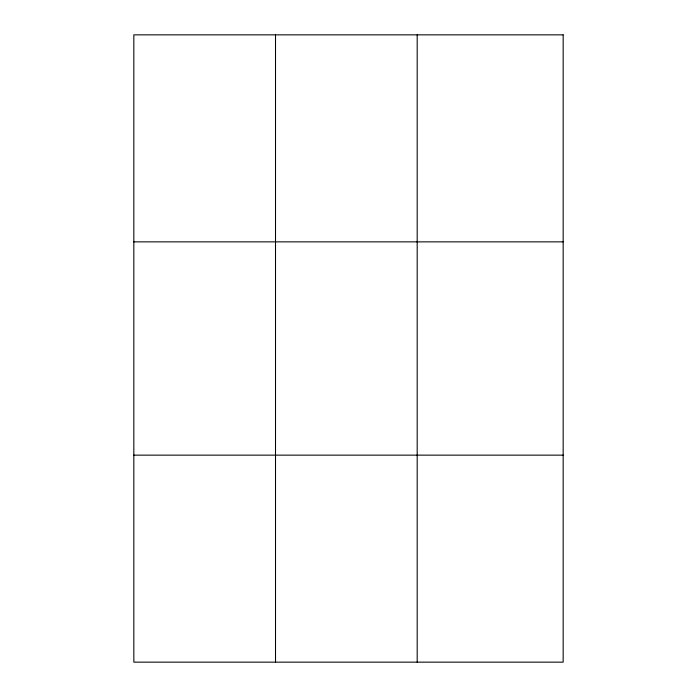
<?xml version="1.0" encoding="UTF-8"?>
<svg xmlns="http://www.w3.org/2000/svg" width="697" height="697" viewBox="0 0 697 697"><rect width="100%" height="100%" fill="white"/><g stroke="black" fill="none" stroke-linecap="round" stroke-linejoin="round"><path stroke-width="1.05" d="M275.515 662.15L275.515 34.85M417.189 662.15L417.189 34.85M133.833 241.859L563.167 241.859M133.833 455.141L563.167 455.141M563.167 34.85L563.167 662.15L133.833 662.15L133.833 34.85L563.167 34.85"/></g></svg>
